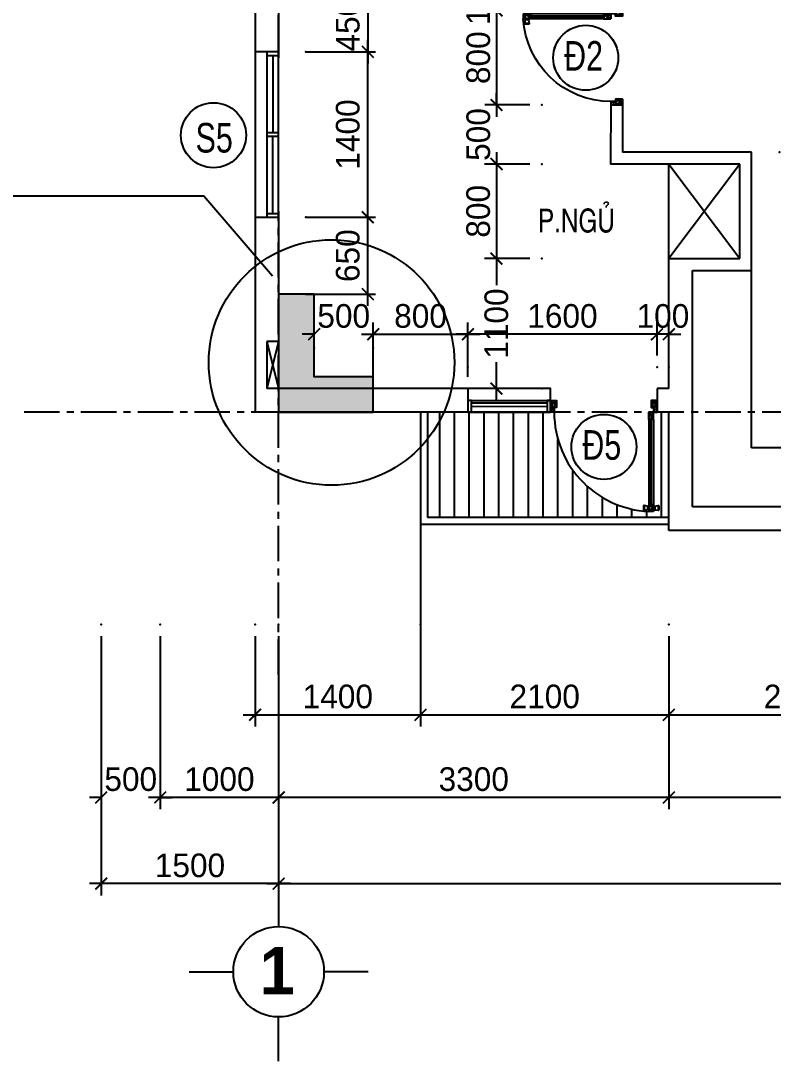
# Model space of a CAD drawing. Header units: inches. Extents: x -844707 to -690155, y -211546 to -175871.
# Drawn here: x -759561 to -753199, y -206903 to -198101 of the extents above; entities that cross this region are included whole.
import ezdxf

# ---------------------------------------------------------------- set-up
doc = ezdxf.new("R2010")
doc.units = ezdxf.units.IN
doc.header["$LTSCALE"] = 48
doc.header["$MEASUREMENT"] = 0
doc.linetypes.add('CENTER', pattern=[2, 1.25, -0.25, 0.25, -0.25])
for name, color, linetype in [('DWGSHARE.com-COT-DWGSHARE.com', 2, 'Continuous'), ('DWGSHARE.com-CUA-DWGSHARE.com', 231, 'Continuous'), ('DWGSHARE.com-DIM-DWGSHARE.com', 251, 'Continuous'), ('DWGSHARE.com-HATCH-DWGSHARE.com', 8, 'Continuous'), ('DWGSHARE.com-HTRANG-DWGSHARE.com', 8, 'Continuous'), ('DWGSHARE.com-kinh-DWGSHARE.com', 154, 'Continuous'), ('DWGSHARE.com-NET-DWGSHARE.com', 245, 'Continuous'), ('DWGSHARE.com-NETBAO-DWGSHARE.com', 8, 'Continuous'), ('DWGSHARE.com-text-DWGSHARE.com', 3, 'Continuous'), ('DWGSHARE.com-truc-DWGSHARE.com', 250, 'CENTER'), ('DWGSHARE.com-TUONG-DWGSHARE.com', 7, 'Continuous')]:
    doc.layers.add(name, color=color, linetype=linetype)
doc.layers.add('DWGSHARE.com-DefPoints-DWGSHARE.com', color=7, linetype='Continuous', plot=False)
doc.styles.add('AVO-B', font='')
doc.styles.add('KTEN', font='', dxfattribs={"width": 0.9})
doc.styles.add('style4', font='')
doc.styles.add('VNI-AVO', font='')
doc.styles.get('AVO-B').set_extended_font_data('VNI-Avo', bold=True)
doc.styles.get('KTEN').set_extended_font_data('VNI-Helve-Condense')
doc.styles.get('style4').set_extended_font_data('VNI-Avo')
doc.styles.get('VNI-AVO').set_extended_font_data('VNI-Avo')
doc.dimstyles.new('100', dxfattribs={"dimscale": 0, "dimtxt": 200, "dimasz": 100, "dimexe": 65, "dimexo": 0, "dimgap": 65, "dimtad": 1, "dimdec": 0, "dimzin": 0, "dimdsep": 46, "dimtxsty": 'style4', "dimblk": 'ARCHTICK', "dimcen": 0.1, "dimdle": 100, "dimclrd": 256, "dimclre": 256, "dimclrt": 2, "dimadec": 0, "dimazin": 0, "dimtfac": 1, "dimtdec": 0, "dimtix": 1, "dimtmove": 2, "dimatfit": 3, "dimldrblk": 'ARCHTICK', "dimfxl": 1, "dimtolj": 1, "dimtzin": 0, "dimlwd": -1, "dimlwe": -1, "dimarcsym": 0})
doc.dimstyles.new('tl1-100', dxfattribs={"dimtxt": 200, "dimasz": 100, "dimexe": 100, "dimexo": 100, "dimgap": 50, "dimtad": 1, "dimdec": 0, "dimzin": 0, "dimdsep": 46, "dimtxsty": 'VNI-AVO', "dimblk": 'ARCHTICK', "dimcen": 1, "dimdle": 100, "dimclrd": 256, "dimclre": 256, "dimclrt": 2, "dimadec": 0, "dimazin": 0, "dimtfac": 1, "dimtdec": 0, "dimtix": 1, "dimtofl": 0, "dimtmove": 2, "dimatfit": 3, "dimldrblk": 'ARCHTICK', "dimfxl": 1, "dimtolj": 2, "dimtzin": 0, "dimarcsym": 0})

# ---------------------------------------------------------------- blocks, each defined once
blk = doc.blocks.new('_ArchTick')
at = {"color": 0, "linetype": 'ByBlock', "const_width": 0.15}
blk.add_lwpolyline([(-0.5, -0.5), (0.5, 0.5)], dxfattribs=at)
blk = doc.blocks.new('*D39')
at = {"layer": 'DWGSHARE.com-DefPoints-DWGSHARE.com', "color": 0, "transparency": 16777216}
for p in [(-754080.8, -203207), (-748380.8, -203207), (-754080.8, -204671.4)]:
    blk.add_point(p, dxfattribs=at)
at = {"layer": 'DWGSHARE.com-DIM-DWGSHARE.com', "lineweight": -2, "transparency": 16777216}
for p, q in [((-754080.8, -203307), (-754080.8, -204771.4)), ((-748380.8, -203307), (-748380.8, -204771.4)), ((-748280.8, -204671.4), (-754180.8, -204671.4))]:
    blk.add_line(p, q, dxfattribs=at)
at = {"layer": 'DWGSHARE.com-DIM-DWGSHARE.com', "lineweight": -2, "transparency": 16777216, "xscale": 100, "yscale": 100, "zscale": 100, "rotation": 180}
blk.add_blockref('_ArchTick', (-754080.8, -204671.4), dxfattribs=at)
at = {"layer": 'DWGSHARE.com-DIM-DWGSHARE.com', "lineweight": -2, "transparency": 16777216, "xscale": 100, "yscale": 100, "zscale": 100}
blk.add_blockref('_ArchTick', (-748380.8, -204671.4), dxfattribs=at)
at = {"layer": 'DWGSHARE.com-DIM-DWGSHARE.com', "color": 2, "transparency": 16777216, "insert": (-751230.8, -204517.9), "char_height": 200, "attachment_point": 5, "style": 'VNI-AVO'}
blk.add_mtext('\\A2;5700', dxfattribs=at)
blk = doc.blocks.new('*D40')
at = {"layer": 'DWGSHARE.com-DefPoints-DWGSHARE.com', "color": 0, "transparency": 16777216}
for p in [(-757380.8, -203207), (-754080.8, -203207), (-757380.8, -204671.4)]:
    blk.add_point(p, dxfattribs=at)
at = {"layer": 'DWGSHARE.com-DIM-DWGSHARE.com', "lineweight": -2, "transparency": 16777216}
for p, q in [((-757380.8, -203307), (-757380.8, -204771.4)), ((-754080.8, -203307), (-754080.8, -204771.4)), ((-753980.8, -204671.4), (-757480.8, -204671.4))]:
    blk.add_line(p, q, dxfattribs=at)
at = {"layer": 'DWGSHARE.com-DIM-DWGSHARE.com', "lineweight": -2, "transparency": 16777216, "xscale": 100, "yscale": 100, "zscale": 100, "rotation": 180}
blk.add_blockref('_ArchTick', (-757380.8, -204671.4), dxfattribs=at)
at = {"layer": 'DWGSHARE.com-DIM-DWGSHARE.com', "lineweight": -2, "transparency": 16777216, "xscale": 100, "yscale": 100, "zscale": 100}
blk.add_blockref('_ArchTick', (-754080.8, -204671.4), dxfattribs=at)
at = {"layer": 'DWGSHARE.com-DIM-DWGSHARE.com', "color": 2, "transparency": 16777216, "insert": (-755730.8, -204517.9), "char_height": 200, "attachment_point": 5, "style": 'VNI-AVO'}
blk.add_mtext('\\A2;3300', dxfattribs=at)
blk = doc.blocks.new('*D41')
at = {"layer": 'DWGSHARE.com-DefPoints-DWGSHARE.com', "color": 0, "transparency": 16777216}
for p in [(-757380.8, -203207), (-735380.8, -203207), (-757380.8, -205400.8)]:
    blk.add_point(p, dxfattribs=at)
at = {"layer": 'DWGSHARE.com-DIM-DWGSHARE.com', "lineweight": -2, "transparency": 16777216}
for p, q in [((-757380.8, -203307), (-757380.8, -205500.8)), ((-735380.8, -203307), (-735380.8, -205500.8)), ((-757480.8, -205400.8), (-746497.8, -205400.8)), ((-735280.8, -205400.8), (-745663.7, -205400.8))]:
    blk.add_line(p, q, dxfattribs=at)
at = {"layer": 'DWGSHARE.com-DIM-DWGSHARE.com', "lineweight": -2, "transparency": 16777216, "xscale": 100, "yscale": 100, "zscale": 100, "rotation": 180}
blk.add_blockref('_ArchTick', (-757380.8, -205400.8), dxfattribs=at)
at = {"layer": 'DWGSHARE.com-DIM-DWGSHARE.com', "lineweight": -2, "transparency": 16777216, "xscale": 100, "yscale": 100, "zscale": 100}
blk.add_blockref('_ArchTick', (-735380.8, -205400.8), dxfattribs=at)
at = {"layer": 'DWGSHARE.com-DIM-DWGSHARE.com', "color": 2, "transparency": 16777216, "insert": (-746080.8, -205400.8), "char_height": 200, "attachment_point": 5, "style": 'VNI-AVO'}
blk.add_mtext('\\A2;22000', dxfattribs=at)
blk = doc.blocks.new('*D43')
at = {"layer": 'DWGSHARE.com-DefPoints-DWGSHARE.com', "color": 0, "transparency": 16777216}
for p in [(-758881.2, -203207), (-757380.8, -203207), (-758881.2, -205400.8)]:
    blk.add_point(p, dxfattribs=at)
at = {"layer": 'DWGSHARE.com-DIM-DWGSHARE.com', "lineweight": -2, "transparency": 16777216}
for p, q in [((-758881.2, -203307), (-758881.2, -205500.8)), ((-757380.8, -203307), (-757380.8, -205500.8)), ((-757280.8, -205400.8), (-758981.2, -205400.8))]:
    blk.add_line(p, q, dxfattribs=at)
at = {"layer": 'DWGSHARE.com-DIM-DWGSHARE.com', "lineweight": -2, "transparency": 16777216, "xscale": 100, "yscale": 100, "zscale": 100, "rotation": 180}
blk.add_blockref('_ArchTick', (-758881.2, -205400.8), dxfattribs=at)
at = {"layer": 'DWGSHARE.com-DIM-DWGSHARE.com', "lineweight": -2, "transparency": 16777216, "xscale": 100, "yscale": 100, "zscale": 100}
blk.add_blockref('_ArchTick', (-757380.8, -205400.8), dxfattribs=at)
at = {"layer": 'DWGSHARE.com-DIM-DWGSHARE.com', "color": 2, "transparency": 16777216, "insert": (-758131, -205247.3), "char_height": 200, "attachment_point": 5, "style": 'VNI-AVO'}
blk.add_mtext('\\A2;1500', dxfattribs=at)
blk = doc.blocks.new('*D135')
at = {"layer": 'DWGSHARE.com-DefPoints-DWGSHARE.com', "color": 0, "transparency": 16777216}
for p in [(-758881.7, -203207), (-758382.1, -203207), (-758881.7, -204671.4)]:
    blk.add_point(p, dxfattribs=at)
at = {"layer": 'DWGSHARE.com-DIM-DWGSHARE.com', "lineweight": -2, "transparency": 16777216}
for p, q in [((-758881.7, -203307), (-758881.7, -204771.4)), ((-758382.1, -203307), (-758382.1, -204771.4)), ((-758881.7, -204671.4), (-758981.7, -204671.4)), ((-758382.1, -204671.4), (-758282.1, -204671.4))]:
    blk.add_line(p, q, dxfattribs=at)
at = {"layer": 'DWGSHARE.com-DIM-DWGSHARE.com', "lineweight": -2, "transparency": 16777216, "xscale": 100, "yscale": 100, "zscale": 100}
blk.add_blockref('_ArchTick', (-758881.7, -204671.4), dxfattribs=at)
at = {"layer": 'DWGSHARE.com-DIM-DWGSHARE.com', "lineweight": -2, "transparency": 16777216, "xscale": 100, "yscale": 100, "zscale": 100, "rotation": 180}
blk.add_blockref('_ArchTick', (-758382.1, -204671.4), dxfattribs=at)
at = {"layer": 'DWGSHARE.com-DIM-DWGSHARE.com', "color": 2, "transparency": 16777216, "insert": (-758631.9, -204517.9), "char_height": 200, "attachment_point": 5, "style": 'VNI-AVO'}
blk.add_mtext('\\A2;500', dxfattribs=at)
blk = doc.blocks.new('*D136')
at = {"layer": 'DWGSHARE.com-DefPoints-DWGSHARE.com', "color": 0, "transparency": 16777216}
for p in [(-758382.1, -203207), (-757382.3, -203207), (-758382.1, -204671.4)]:
    blk.add_point(p, dxfattribs=at)
at = {"layer": 'DWGSHARE.com-DIM-DWGSHARE.com', "lineweight": -2, "transparency": 16777216}
for p, q in [((-758382.1, -203307), (-758382.1, -204771.4)), ((-757382.3, -203307), (-757382.3, -204771.4)), ((-757282.3, -204671.4), (-758482.1, -204671.4))]:
    blk.add_line(p, q, dxfattribs=at)
at = {"layer": 'DWGSHARE.com-DIM-DWGSHARE.com', "lineweight": -2, "transparency": 16777216, "xscale": 100, "yscale": 100, "zscale": 100, "rotation": 180}
blk.add_blockref('_ArchTick', (-758382.1, -204671.4), dxfattribs=at)
at = {"layer": 'DWGSHARE.com-DIM-DWGSHARE.com', "lineweight": -2, "transparency": 16777216, "xscale": 100, "yscale": 100, "zscale": 100}
blk.add_blockref('_ArchTick', (-757382.3, -204671.4), dxfattribs=at)
at = {"layer": 'DWGSHARE.com-DIM-DWGSHARE.com', "color": 2, "transparency": 16777216, "insert": (-757882.2, -204517.9), "char_height": 200, "attachment_point": 5, "style": 'VNI-AVO'}
blk.add_mtext('\\A2;1000', dxfattribs=at)
blk = doc.blocks.new('*D143')
at = {"layer": 'DWGSHARE.com-DefPoints-DWGSHARE.com', "color": 0, "transparency": 16777216}
for p in [(-754080.8, -203207), (-751880.8, -203207), (-751880.8, -203971.9)]:
    blk.add_point(p, dxfattribs=at)
at = {"layer": 'DWGSHARE.com-DIM-DWGSHARE.com', "lineweight": -2, "transparency": 16777216}
for p, q in [((-754080.8, -203307), (-754080.8, -204071.9)), ((-751880.8, -203307), (-751880.8, -204071.9)), ((-754180.8, -203971.9), (-751780.8, -203971.9))]:
    blk.add_line(p, q, dxfattribs=at)
at = {"layer": 'DWGSHARE.com-DIM-DWGSHARE.com', "lineweight": -2, "transparency": 16777216, "xscale": 100, "yscale": 100, "zscale": 100, "rotation": 180}
blk.add_blockref('_ArchTick', (-754080.8, -203971.9), dxfattribs=at)
at = {"layer": 'DWGSHARE.com-DIM-DWGSHARE.com', "lineweight": -2, "transparency": 16777216, "xscale": 100, "yscale": 100, "zscale": 100}
blk.add_blockref('_ArchTick', (-751880.8, -203971.9), dxfattribs=at)
at = {"layer": 'DWGSHARE.com-DIM-DWGSHARE.com', "color": 2, "transparency": 16777216, "insert": (-752980.8, -203818.4), "char_height": 200, "attachment_point": 5, "style": 'VNI-AVO'}
blk.add_mtext('\\A2;2200', dxfattribs=at)
blk = doc.blocks.new('*D144')
at = {"layer": 'DWGSHARE.com-DefPoints-DWGSHARE.com', "color": 0, "transparency": 16777216}
for p in [(-757580.5, -203207), (-756180.8, -203207), (-756180.8, -203971.9)]:
    blk.add_point(p, dxfattribs=at)
at = {"layer": 'DWGSHARE.com-DIM-DWGSHARE.com', "lineweight": -2, "transparency": 16777216}
for p, q in [((-757580.5, -203307), (-757580.5, -204071.9)), ((-756180.8, -203307), (-756180.8, -204071.9)), ((-757680.5, -203971.9), (-756080.8, -203971.9))]:
    blk.add_line(p, q, dxfattribs=at)
at = {"layer": 'DWGSHARE.com-DIM-DWGSHARE.com', "lineweight": -2, "transparency": 16777216, "xscale": 100, "yscale": 100, "zscale": 100, "rotation": 180}
blk.add_blockref('_ArchTick', (-757580.5, -203971.9), dxfattribs=at)
at = {"layer": 'DWGSHARE.com-DIM-DWGSHARE.com', "lineweight": -2, "transparency": 16777216, "xscale": 100, "yscale": 100, "zscale": 100}
blk.add_blockref('_ArchTick', (-756180.8, -203971.9), dxfattribs=at)
at = {"layer": 'DWGSHARE.com-DIM-DWGSHARE.com', "color": 2, "transparency": 16777216, "insert": (-756880.6, -203818.4), "char_height": 200, "attachment_point": 5, "style": 'VNI-AVO'}
blk.add_mtext('\\A2;1400', dxfattribs=at)
blk = doc.blocks.new('*D145')
at = {"layer": 'DWGSHARE.com-DefPoints-DWGSHARE.com', "color": 0, "transparency": 16777216}
for p in [(-756180.8, -203207), (-754080.8, -203207), (-754080.8, -203971.9)]:
    blk.add_point(p, dxfattribs=at)
at = {"layer": 'DWGSHARE.com-DIM-DWGSHARE.com', "lineweight": -2, "transparency": 16777216}
for p, q in [((-756180.8, -203307), (-756180.8, -204071.9)), ((-754080.8, -203307), (-754080.8, -204071.9)), ((-756280.8, -203971.9), (-753980.8, -203971.9))]:
    blk.add_line(p, q, dxfattribs=at)
at = {"layer": 'DWGSHARE.com-DIM-DWGSHARE.com', "lineweight": -2, "transparency": 16777216, "xscale": 100, "yscale": 100, "zscale": 100, "rotation": 180}
blk.add_blockref('_ArchTick', (-756180.8, -203971.9), dxfattribs=at)
at = {"layer": 'DWGSHARE.com-DIM-DWGSHARE.com', "lineweight": -2, "transparency": 16777216, "xscale": 100, "yscale": 100, "zscale": 100}
blk.add_blockref('_ArchTick', (-754080.8, -203971.9), dxfattribs=at)
at = {"layer": 'DWGSHARE.com-DIM-DWGSHARE.com', "color": 2, "transparency": 16777216, "insert": (-755130.8, -203818.4), "char_height": 200, "attachment_point": 5, "style": 'VNI-AVO'}
blk.add_mtext('\\A2;2100', dxfattribs=at)
blk = doc.blocks.new('D-01-900')
at = {"color": 1}
for p, q in [((-15, 889), (-15, 929)), ((-10, 929), (-15, 929)), ((-10, 889), (-15, 889)), ((20, 924), (-10, 929)), ((-10, 889), (-10, 929)), ((20, 894), (-10, 889)), ((20, 894), (20, 924)), ((30, 919), (20, 919)), ((30, 899), (20, 899)), ((30, 879), (54.1, 939)), ((30, 879), (70, 901.6)), ((70, 919), (80, 919)), ((70, 899), (80, 899)), ((80, 924), (110, 929)), ((80, 894), (80, 924)), ((80, 894), (110, 889)), ((110, 889), (110, 929)), ((110, 929), (115, 929)), ((110, 889), (115, 889)), ((115, 889), (115, 929)), ((30, 100), (0, 0)), ((30, 100), (54.1, 160)), ((30, 100), (70, 142.5)), ((870, 100), (900, 0)), ((0, 0), (50, 40.7)), ((900, 0), (850, 40.7))]:
    blk.add_line(p, q, dxfattribs=at)
at = {"color": 3}
for p, q in [((30, 939), (70, 939)), ((30, 879), (30, 939)), ((70, 879), (70, 939)), ((30, 879), (70, 879)), ((30, 160), (70, 160)), ((30, 160), (30, 100)), ((30, 100), (70, 100)), ((70, 160), (70, 100))]:
    blk.add_line(p, q, dxfattribs=at)
for p, q in [((30, 160), (30, 879)), ((50, 160), (50, 879)), ((60, 160), (60, 879)), ((70, 160), (70, 879))]:
    blk.add_line(p, q)
for points in [[(30, 60), (30, 100), (0, 100), (0, 0), (50, 0), (50, 60)], [(870, 60), (870, 100), (900, 100), (900, 0), (850, 0), (850, 60)]]:
    blk.add_lwpolyline(points, close=True, dxfattribs=at)
at = {"color": 1}
for centre, radius, start, end in [((34.1, 886.5), 42, 31.3101, 95.62688), ((39.4, 876.5), 24.2, 6.04182, 112.89369), ((30, 100), 840, 357.2706, 87.2706), ((50, 121.4), 34.3, 54.32716, 125.75666), ((24.1, 100.8), 39.4, 358.8582, 81.3705), ((-53.7, 7.7), 96.3, 355.39216, 56.0902), ((-12.7, 4.4), 41, 353.86117, 71.95721), ((953.7, 7.7), 96.3, 123.9098, 184.60784), ((912.7, 4.4), 41, 108.04279, 186.13883)]:
    blk.add_arc(centre, radius, start, end, dxfattribs=at)
blk = doc.blocks.new('D-01-800')
at = {"color": 1}
for p, q in [((-15, 788.9), (-15, 828.9)), ((-10, 828.9), (-15, 828.9)), ((20, 823.9), (-10, 828.9)), ((-10, 788.9), (-10, 828.9)), ((20, 793.9), (-10, 788.9)), ((20, 793.9), (20, 823.9)), ((30, 818.9), (20, 818.9)), ((30, 798.9), (20, 798.9)), ((30, 778.9), (54.1, 838.9)), ((30, 778.9), (70, 801.4)), ((70, 818.9), (80, 818.9)), ((70, 798.9), (80, 798.9)), ((80, 823.9), (110, 828.9)), ((80, 793.9), (80, 823.9)), ((80, 793.9), (110, 788.9)), ((110, 788.9), (110, 828.9)), ((110, 828.9), (115, 828.9)), ((115, 788.9), (115, 828.9)), ((-10, 788.9), (-15, 788.9)), ((110, 788.9), (115, 788.9)), ((30, 100), (0, 0)), ((30, 100), (54.1, 160)), ((30, 100), (70, 142.5)), ((770, 100), (800, 0)), ((0, 0), (50, 40.7)), ((800, 0), (750, 40.7))]:
    blk.add_line(p, q, dxfattribs=at)
at = {"color": 3}
for p, q in [((30, 838.9), (70, 838.9)), ((30, 778.9), (30, 838.9)), ((70, 778.9), (70, 838.9)), ((30, 778.9), (70, 778.9)), ((30, 160), (70, 160)), ((30, 160), (30, 100)), ((30, 100), (70, 100)), ((70, 160), (70, 100))]:
    blk.add_line(p, q, dxfattribs=at)
for p, q in [((30, 160), (30, 778.9)), ((50, 160), (50, 778.9)), ((60, 160), (60, 778.9)), ((70, 160), (70, 778.9))]:
    blk.add_line(p, q)
for points in [[(30, 60), (30, 100), (0, 100), (0, 0), (50, 0), (50, 60)], [(770, 60), (770, 100), (800, 100), (800, 0), (750, 0), (750, 60)]]:
    blk.add_lwpolyline(points, close=True, dxfattribs=at)
at = {"color": 1}
for centre, radius, start, end in [((34.1, 786.4), 42, 31.3101, 95.62688), ((39.4, 776.4), 24.2, 6.04182, 112.89369), ((30, 100), 740, 0, 86.90142), ((50, 121.4), 34.3, 54.32716, 125.75666), ((24.1, 100.8), 39.4, 358.8582, 81.3705), ((-53.7, 7.7), 96.3, 355.39216, 56.0902), ((-12.7, 4.4), 41, 353.86117, 71.95721), ((853.7, 7.7), 96.3, 123.9098, 184.60784), ((812.7, 4.4), 41, 108.04279, 186.13883)]:
    blk.add_arc(centre, radius, start, end, dxfattribs=at)
blk = doc.blocks.new('*D395')
at = {"layer": 'DWGSHARE.com-DefPoints-DWGSHARE.com', "color": 0, "transparency": 16777216}
for p in [(-755780.8, -200752.7), (-754181, -200752.7), (-755780.8, -201031.3)]:
    blk.add_point(p, dxfattribs=at)
at = {"layer": 'DWGSHARE.com-DIM-DWGSHARE.com', "lineweight": -2, "transparency": 16777216}
for p, q in [((-755780.8, -200931.3), (-755780.8, -200652.7)), ((-754081, -200752.7), (-755880.8, -200752.7))]:
    blk.add_line(p, q, dxfattribs=at)
at = {"layer": 'DWGSHARE.com-DIM-DWGSHARE.com', "lineweight": -2, "transparency": 16777216, "xscale": 100, "yscale": 100, "zscale": 100, "rotation": 180}
blk.add_blockref('_ArchTick', (-755780.8, -200752.7), dxfattribs=at)
at = {"layer": 'DWGSHARE.com-DIM-DWGSHARE.com', "lineweight": -2, "transparency": 16777216, "xscale": 100, "yscale": 100, "zscale": 100}
blk.add_blockref('_ArchTick', (-754181, -200752.7), dxfattribs=at)
at = {"layer": 'DWGSHARE.com-DIM-DWGSHARE.com', "color": 2, "transparency": 16777216, "insert": (-754980.9, -200599.2), "char_height": 200, "attachment_point": 5, "style": 'VNI-AVO'}
blk.add_mtext('\\A2;1600', dxfattribs=at)
blk = doc.blocks.new('*D396')
at = {"layer": 'DWGSHARE.com-DefPoints-DWGSHARE.com', "color": 0, "transparency": 16777216}
for p in [(-754181, -200752.7), (-754181, -201031.3), (-754081, -201031.3)]:
    blk.add_point(p, dxfattribs=at)
at = {"layer": 'DWGSHARE.com-DIM-DWGSHARE.com', "lineweight": -2, "transparency": 16777216}
for p, q in [((-754181, -200931.3), (-754181, -200652.7)), ((-754081, -200931.3), (-754081, -200652.7)), ((-754181, -200752.7), (-754281, -200752.7)), ((-754081, -200752.7), (-753981, -200752.7))]:
    blk.add_line(p, q, dxfattribs=at)
at = {"layer": 'DWGSHARE.com-DIM-DWGSHARE.com', "lineweight": -2, "transparency": 16777216, "xscale": 100, "yscale": 100, "zscale": 100}
blk.add_blockref('_ArchTick', (-754181, -200752.7), dxfattribs=at)
at = {"layer": 'DWGSHARE.com-DIM-DWGSHARE.com', "lineweight": -2, "transparency": 16777216, "xscale": 100, "yscale": 100, "zscale": 100, "rotation": 180}
blk.add_blockref('_ArchTick', (-754081, -200752.7), dxfattribs=at)
at = {"layer": 'DWGSHARE.com-DIM-DWGSHARE.com', "color": 2, "transparency": 16777216, "insert": (-754131, -200599.2), "char_height": 200, "attachment_point": 5, "style": 'VNI-AVO'}
blk.add_mtext('\\A2;100', dxfattribs=at)
blk = doc.blocks.new('*D397')
at = {"layer": 'DWGSHARE.com-DefPoints-DWGSHARE.com', "color": 0, "transparency": 16777216}
for p in [(-755780.8, -200752.7), (-756580.6, -201213.1), (-755780.8, -201213.1)]:
    blk.add_point(p, dxfattribs=at)
at = {"layer": 'DWGSHARE.com-DIM-DWGSHARE.com', "lineweight": -2, "transparency": 16777216}
for p, q in [((-756580.6, -201113.1), (-756580.6, -200652.7)), ((-755780.8, -201113.1), (-755780.8, -200652.7)), ((-756680.6, -200752.7), (-755680.8, -200752.7))]:
    blk.add_line(p, q, dxfattribs=at)
at = {"layer": 'DWGSHARE.com-DIM-DWGSHARE.com', "lineweight": -2, "transparency": 16777216, "xscale": 100, "yscale": 100, "zscale": 100, "rotation": 180}
blk.add_blockref('_ArchTick', (-756580.6, -200752.7), dxfattribs=at)
at = {"layer": 'DWGSHARE.com-DIM-DWGSHARE.com', "lineweight": -2, "transparency": 16777216, "xscale": 100, "yscale": 100, "zscale": 100}
blk.add_blockref('_ArchTick', (-755780.8, -200752.7), dxfattribs=at)
at = {"layer": 'DWGSHARE.com-DIM-DWGSHARE.com', "color": 2, "transparency": 16777216, "insert": (-756180.7, -200599.2), "char_height": 200, "attachment_point": 5, "style": 'VNI-AVO'}
blk.add_mtext('\\A2;800', dxfattribs=at)
blk = doc.blocks.new('*D398')
at = {"layer": 'DWGSHARE.com-DefPoints-DWGSHARE.com', "color": 0, "transparency": 16777216}
for p in [(-757080.8, -200752.7), (-757080.8, -200866.5), (-756580.6, -200866.5)]:
    blk.add_point(p, dxfattribs=at)
at = {"layer": 'DWGSHARE.com-DIM-DWGSHARE.com', "lineweight": -2, "transparency": 16777216}
for p, q in [((-757080.8, -200766.5), (-757080.8, -200652.7)), ((-756580.6, -200766.5), (-756580.6, -200652.7)), ((-757080.8, -200752.7), (-757180.8, -200752.7)), ((-756580.6, -200752.7), (-756480.6, -200752.7))]:
    blk.add_line(p, q, dxfattribs=at)
at = {"layer": 'DWGSHARE.com-DIM-DWGSHARE.com', "lineweight": -2, "transparency": 16777216, "xscale": 100, "yscale": 100, "zscale": 100}
blk.add_blockref('_ArchTick', (-757080.8, -200752.7), dxfattribs=at)
at = {"layer": 'DWGSHARE.com-DIM-DWGSHARE.com', "lineweight": -2, "transparency": 16777216, "xscale": 100, "yscale": 100, "zscale": 100, "rotation": 180}
blk.add_blockref('_ArchTick', (-756580.6, -200752.7), dxfattribs=at)
at = {"layer": 'DWGSHARE.com-DIM-DWGSHARE.com', "color": 2, "transparency": 16777216, "insert": (-756830.7, -200599.2), "char_height": 200, "attachment_point": 5, "style": 'VNI-AVO'}
blk.add_mtext('\\A2;500', dxfattribs=at)
blk = doc.blocks.new('*D561')
at = {"layer": 'DWGSHARE.com-DefPoints-DWGSHARE.com', "color": 0, "transparency": 16777216}
for p in [(-757151, -198363.1), (-756627, -198363.1), (-757151, -199763.1)]:
    blk.add_point(p, dxfattribs=at)
at = {"layer": 'DWGSHARE.com-DIM-DWGSHARE.com', "transparency": 16777216}
for p, q in [((-756627, -199863.1), (-756627, -198263.1)), ((-757151, -198363.1), (-756562, -198363.1)), ((-757151, -199763.1), (-756562, -199763.1))]:
    blk.add_line(p, q, dxfattribs=at)
at = {"layer": 'DWGSHARE.com-DIM-DWGSHARE.com', "transparency": 16777216, "xscale": 100, "yscale": 100, "zscale": 100}
for p, rotation in [((-756627, -198363.1), 90), ((-756627, -199763.1), 270)]:
    blk.add_blockref('_ArchTick', p, dxfattribs=dict(at, rotation=rotation))
at = {"layer": 'DWGSHARE.com-DIM-DWGSHARE.com', "color": 2, "transparency": 16777216, "insert": (-756795.5, -199063.1), "char_height": 200, "attachment_point": 5, "rotation": 90, "style": 'style4'}
blk.add_mtext('\\A1;1400', dxfattribs=at)
blk = doc.blocks.new('*D562')
at = {"layer": 'DWGSHARE.com-DefPoints-DWGSHARE.com', "color": 0, "transparency": 16777216}
for p in [(-757151, -197913.1), (-757151, -198363.1), (-756627, -198363.1)]:
    blk.add_point(p, dxfattribs=at)
at = {"layer": 'DWGSHARE.com-DIM-DWGSHARE.com', "transparency": 16777216}
for p, q in [((-756627, -197913.1), (-756627, -197813.1)), ((-757151, -197913.1), (-756562, -197913.1)), ((-756627, -197913.1), (-756627, -198363.1)), ((-757151, -198363.1), (-756562, -198363.1)), ((-756627, -198363.1), (-756627, -198463.1))]:
    blk.add_line(p, q, dxfattribs=at)
at = {"layer": 'DWGSHARE.com-DIM-DWGSHARE.com', "transparency": 16777216, "xscale": 100, "yscale": 100, "zscale": 100}
for p, rotation in [((-756627, -197913.1), 270), ((-756627, -198363.1), 90)]:
    blk.add_blockref('_ArchTick', p, dxfattribs=dict(at, rotation=rotation))
at = {"layer": 'DWGSHARE.com-DIM-DWGSHARE.com', "color": 2, "transparency": 16777216, "insert": (-756795.5, -198138.1), "char_height": 200, "attachment_point": 5, "rotation": 90, "style": 'style4'}
blk.add_mtext('\\A1;450', dxfattribs=at)
blk = doc.blocks.new('*D563')
at = {"layer": 'DWGSHARE.com-DefPoints-DWGSHARE.com', "color": 0, "transparency": 16777216}
for p in [(-757151, -199763.1), (-756627, -199763.1), (-757151, -200413.1)]:
    blk.add_point(p, dxfattribs=at)
at = {"layer": 'DWGSHARE.com-DIM-DWGSHARE.com', "transparency": 16777216}
for p, q in [((-756627, -200513.1), (-756627, -199663.1)), ((-757151, -199763.1), (-756562, -199763.1)), ((-757151, -200413.1), (-756562, -200413.1))]:
    blk.add_line(p, q, dxfattribs=at)
at = {"layer": 'DWGSHARE.com-DIM-DWGSHARE.com', "transparency": 16777216, "xscale": 100, "yscale": 100, "zscale": 100}
for p, rotation in [((-756627, -199763.1), 90), ((-756627, -200413.1), 270)]:
    blk.add_blockref('_ArchTick', p, dxfattribs=dict(at, rotation=rotation))
at = {"layer": 'DWGSHARE.com-DIM-DWGSHARE.com', "color": 2, "transparency": 16777216, "insert": (-756795.5, -200088.1), "char_height": 200, "attachment_point": 5, "rotation": 90, "style": 'style4'}
blk.add_mtext('\\A1;650', dxfattribs=at)
blk = doc.blocks.new('*D564')
at = {"layer": 'DWGSHARE.com-DefPoints-DWGSHARE.com', "color": 0, "transparency": 16777216}
for p in [(-754821.7, -197913.1), (-755538.3, -198013.2), (-754572.8, -198013.2)]:
    blk.add_point(p, dxfattribs=at)
at = {"layer": 'DWGSHARE.com-DIM-DWGSHARE.com', "lineweight": -2, "transparency": 16777216}
for p, q in [((-755538.3, -197813.1), (-755538.3, -198113.2)), ((-754921.7, -197913.1), (-755638.3, -197913.1)), ((-754672.8, -198013.2), (-755638.3, -198013.2))]:
    blk.add_line(p, q, dxfattribs=at)
at = {"layer": 'DWGSHARE.com-DIM-DWGSHARE.com', "lineweight": -2, "transparency": 16777216, "xscale": 100, "yscale": 100, "zscale": 100}
for p, rotation in [((-755538.3, -197913.1), 90), ((-755538.3, -198013.2), 270)]:
    blk.add_blockref('_ArchTick', p, dxfattribs=dict(at, rotation=rotation))
at = {"layer": 'DWGSHARE.com-DIM-DWGSHARE.com', "color": 2, "transparency": 16777216, "insert": (-755691.8, -197913.1), "char_height": 200, "attachment_point": 5, "rotation": 90, "style": 'VNI-AVO'}
blk.add_mtext('\\A2;100', dxfattribs=at)
blk = doc.blocks.new('*D565')
at = {"layer": 'DWGSHARE.com-DefPoints-DWGSHARE.com', "color": 0, "transparency": 16777216}
for p in [(-755155.5, -198013.2), (-755538.3, -198813.2), (-755155.5, -198813.2)]:
    blk.add_point(p, dxfattribs=at)
at = {"layer": 'DWGSHARE.com-DIM-DWGSHARE.com', "lineweight": -2, "transparency": 16777216}
for p, q in [((-755538.3, -197913.2), (-755538.3, -198913.2)), ((-755255.5, -198013.2), (-755638.3, -198013.2)), ((-755255.5, -198813.2), (-755638.3, -198813.2))]:
    blk.add_line(p, q, dxfattribs=at)
at = {"layer": 'DWGSHARE.com-DIM-DWGSHARE.com', "lineweight": -2, "transparency": 16777216, "xscale": 100, "yscale": 100, "zscale": 100}
for p, rotation in [((-755538.3, -198013.2), 90), ((-755538.3, -198813.2), 270)]:
    blk.add_blockref('_ArchTick', p, dxfattribs=dict(at, rotation=rotation))
at = {"layer": 'DWGSHARE.com-DIM-DWGSHARE.com', "color": 2, "transparency": 16777216, "insert": (-755691.8, -198413.2), "char_height": 200, "attachment_point": 5, "rotation": 90, "style": 'VNI-AVO'}
blk.add_mtext('\\A2;800', dxfattribs=at)
blk = doc.blocks.new('*D566')
at = {"layer": 'DWGSHARE.com-DefPoints-DWGSHARE.com', "color": 0, "transparency": 16777216}
for p in [(-755155.5, -198813.2), (-755538.3, -199313.1), (-755156.4, -199313.1)]:
    blk.add_point(p, dxfattribs=at)
at = {"layer": 'DWGSHARE.com-DIM-DWGSHARE.com', "lineweight": -2, "transparency": 16777216}
for p, q in [((-755538.3, -198813.2), (-755538.3, -198713.2)), ((-755255.5, -198813.2), (-755638.3, -198813.2)), ((-755256.4, -199313.1), (-755638.3, -199313.1)), ((-755538.3, -199313.1), (-755538.3, -199413.1))]:
    blk.add_line(p, q, dxfattribs=at)
at = {"layer": 'DWGSHARE.com-DIM-DWGSHARE.com', "lineweight": -2, "transparency": 16777216, "xscale": 100, "yscale": 100, "zscale": 100}
for p, rotation in [((-755538.3, -198813.2), 270), ((-755538.3, -199313.1), 90)]:
    blk.add_blockref('_ArchTick', p, dxfattribs=dict(at, rotation=rotation))
at = {"layer": 'DWGSHARE.com-DIM-DWGSHARE.com', "color": 2, "transparency": 16777216, "insert": (-755691.8, -199063.1), "char_height": 200, "attachment_point": 5, "rotation": 90, "style": 'VNI-AVO'}
blk.add_mtext('\\A2;500', dxfattribs=at)
blk = doc.blocks.new('*D567')
at = {"layer": 'DWGSHARE.com-DefPoints-DWGSHARE.com', "color": 0, "transparency": 16777216}
for p in [(-755156.4, -199313.1), (-755539.2, -200112.6), (-755156.4, -200112.6)]:
    blk.add_point(p, dxfattribs=at)
at = {"layer": 'DWGSHARE.com-DIM-DWGSHARE.com', "lineweight": -2, "transparency": 16777216}
for p, q in [((-755539.2, -199213.1), (-755539.2, -200212.6)), ((-755256.4, -199313.1), (-755639.2, -199313.1)), ((-755256.4, -200112.6), (-755639.2, -200112.6))]:
    blk.add_line(p, q, dxfattribs=at)
at = {"layer": 'DWGSHARE.com-DIM-DWGSHARE.com', "lineweight": -2, "transparency": 16777216, "xscale": 100, "yscale": 100, "zscale": 100}
for p, rotation in [((-755539.2, -199313.1), 90), ((-755539.2, -200112.6), 270)]:
    blk.add_blockref('_ArchTick', p, dxfattribs=dict(at, rotation=rotation))
at = {"layer": 'DWGSHARE.com-DIM-DWGSHARE.com', "color": 2, "transparency": 16777216, "insert": (-755692.7, -199712.8), "char_height": 200, "attachment_point": 5, "rotation": 90, "style": 'VNI-AVO'}
blk.add_mtext('\\A2;800', dxfattribs=at)
blk = doc.blocks.new('*D568')
at = {"layer": 'DWGSHARE.com-DefPoints-DWGSHARE.com', "color": 0, "transparency": 16777216}
for p in [(-755156.4, -200112.6), (-755539.2, -201213.1), (-755156.4, -201213.1)]:
    blk.add_point(p, dxfattribs=at)
at = {"layer": 'DWGSHARE.com-DIM-DWGSHARE.com', "lineweight": -2, "transparency": 16777216}
for p, q in [((-755539.2, -200012.6), (-755539.2, -200337.4)), ((-755256.4, -200112.6), (-755639.2, -200112.6)), ((-755539.2, -201313.1), (-755539.2, -200988.2)), ((-755256.4, -201213.1), (-755639.2, -201213.1))]:
    blk.add_line(p, q, dxfattribs=at)
at = {"layer": 'DWGSHARE.com-DIM-DWGSHARE.com', "lineweight": -2, "transparency": 16777216, "xscale": 100, "yscale": 100, "zscale": 100}
for p, rotation in [((-755539.2, -200112.6), 90), ((-755539.2, -201213.1), 270)]:
    blk.add_blockref('_ArchTick', p, dxfattribs=dict(at, rotation=rotation))
at = {"layer": 'DWGSHARE.com-DIM-DWGSHARE.com', "color": 2, "transparency": 16777216, "insert": (-755539.2, -200662.8), "char_height": 200, "attachment_point": 5, "rotation": 90, "style": 'VNI-AVO'}
blk.add_mtext('\\A2;1100', dxfattribs=at)
blk = doc.blocks.new('*D597')
at = {"layer": 'DWGSHARE.com-DefPoints-DWGSHARE.com', "color": 0, "transparency": 16777216}
for p in [(-753380.8, -197913.1), (-752628, -197913.1), (-753146.5, -199213.1)]:
    blk.add_point(p, dxfattribs=at)
at = {"layer": 'DWGSHARE.com-DIM-DWGSHARE.com', "lineweight": -2, "transparency": 16777216}
for p, q in [((-752628, -199313.1), (-752628, -197813.1)), ((-753280.8, -197913.1), (-752528, -197913.1)), ((-753046.5, -199213.1), (-752528, -199213.1))]:
    blk.add_line(p, q, dxfattribs=at)
at = {"layer": 'DWGSHARE.com-DIM-DWGSHARE.com', "lineweight": -2, "transparency": 16777216, "xscale": 100, "yscale": 100, "zscale": 100}
for p, rotation in [((-752628, -197913.1), 90), ((-752628, -199213.1), 270)]:
    blk.add_blockref('_ArchTick', p, dxfattribs=dict(at, rotation=rotation))
at = {"layer": 'DWGSHARE.com-DIM-DWGSHARE.com', "color": 2, "transparency": 16777216, "insert": (-752781.5, -198563.1), "char_height": 200, "attachment_point": 5, "rotation": 90, "style": 'VNI-AVO'}
blk.add_mtext('\\A2;1300', dxfattribs=at)

msp = doc.modelspace()

# ---------------------------------------------------------------- hatches: boundary and pattern name
at = {"layer": 'DWGSHARE.com-COT-DWGSHARE.com'}
msp.add_hatch(color=256, dxfattribs=at).paths.add_polyline_path([(-756580.6, -201412.7), (-756580.6, -201112.7), (-757080.8, -201112.7), (-757080.8, -200413.1), (-757380.8, -200413.1), (-757380.8, -201413.1)])
at = {"layer": 'DWGSHARE.com-HATCH-DWGSHARE.com'}
h = msp.add_hatch(dxfattribs=at)
h.set_pattern_fill('ANSI31', color=256, scale=1000, angle=45, style=0)
h.set_pattern_definition([(90, (-850268.56, -327263.08), (125, 2e-14), [])])
h.paths.add_polyline_path([(-756120.8, -201413.1), (-755487.6, -201413.1), (-755080.8, -201413.1), (-755050.8, -201413.1, 0.400329), (-754250.8, -202252.1), (-754210.8, -202252.1), (-754210.8, -202232.1), (-754200.8, -202232.1), (-754200.8, -202237.1), (-754170.8, -202242.1), (-754165.8, -202242.1), (-754165.8, -202202.1), (-754170.8, -202202.1), (-754200.8, -202207.1), (-754200.8, -202212.1), (-754210.8, -202212.1), (-754210.8, -202192.1), (-754210.8, -201473.1), (-754210.8, -201413.1), (-754180.8, -201413.1), (-754080.8, -201413.1), (-754080.8, -202303.1), (-756120.8, -202303.1)])

# ---------------------------------------------------------------- linework, layer by layer
at = {"layer": 'DWGSHARE.com-COT-DWGSHARE.com'}
msp.add_lwpolyline([(-756580.6, -201412.7), (-756580.6, -201112.7), (-757080.8, -201112.7), (-757080.8, -200413.1), (-757380.8, -200413.1), (-757380.8, -201413.1)], close=True, dxfattribs=at)
at = {"layer": 'DWGSHARE.com-CUA-DWGSHARE.com'}
for centre in [(-754784.2, -198414.1), (-754783.9, -198414.1), (-757932, -199068.8), (-754630.1, -201705.6)]:
    msp.add_circle(centre, 275, dxfattribs=at)
at = {"layer": 'DWGSHARE.com-DIM-DWGSHARE.com'}
for p, q in [((-754081, -200112.6), (-754081, -199313.1)), ((-754081, -199313.1), (-753481, -200112.6)), ((-753481, -199313.1), (-754081, -200112.6)), ((-754080.8, -200112.6), (-754080.8, -199313.1)), ((-756180.8, -202363.1), (-756180.8, -203323.1)), ((-757380.8, -205388.8), (-757380.8, -205762.8)), ((-757380.8, -205388.8), (-757380.8, -205762.8)), ((-758137.8, -206145.8), (-757763.8, -206145.8)), ((-758137.8, -206145.8), (-757763.8, -206145.8)), ((-756623.8, -206145.8), (-756997.8, -206145.8)), ((-756623.8, -206145.8), (-756997.8, -206145.8)), ((-757380.8, -206902.8), (-757380.8, -206528.8)), ((-757380.8, -206902.8), (-757380.8, -206528.8))]:
    msp.add_line(p, q, dxfattribs=at)
msp.add_circle((-757380.8, -206145.8), 383, dxfattribs=at)
msp.add_circle((-757380.8, -206145.8), 383, dxfattribs=at)
at = {"layer": 'DWGSHARE.com-HTRANG-DWGSHARE.com'}
for p, q in [((-757380.9, -200813.1), (-757480.9, -201213.1)), ((-757480.9, -200813.1), (-757380.9, -201213.1))]:
    msp.add_line(p, q, dxfattribs=at)
at = {"layer": 'DWGSHARE.com-kinh-DWGSHARE.com'}
msp.add_lwpolyline([(-757432.5, -200260.4), (-758013.7, -199584), (-764521.6, -199584)], dxfattribs=at)
msp.add_circle((-756933.3, -200992), 1038.6, dxfattribs=at)
at = {"layer": 'DWGSHARE.com-NET-DWGSHARE.com'}
for p, q in [((-757481.2, -198393.5), (-757481.2, -199732.9)), ((-757431, -198393.5), (-757430.9, -199048.3)), ((-757431, -199732.9), (-757430.9, -199078.1)), ((-753380.8, -201713.1), (-753380.8, -200212.6)), ((-755750.6, -201332.7), (-755111.2, -201332.2)), ((-755750.6, -201362.7), (-755111.2, -201362.2)), ((-755081, -201332.2), (-755081, -201332.2)), ((-756180.8, -201413.1), (-756180.8, -202363.1)), ((-756120.8, -201413.1), (-756120.8, -202303.1)), ((-751880.2, -201713.1), (-753380.8, -201713.1)), ((-754080.8, -202303.1), (-756120.8, -202303.1)), ((-754080.8, -202363.1), (-756180.8, -202363.1))]:
    msp.add_line(p, q, dxfattribs=at)
for points in [[(-757580.8, -198363.1), (-757580.8, -199763.1), (-757380.8, -199763.1), (-757380.8, -198363.1)], [(-757481.2, -198363.1), (-757481.2, -198393.5), (-757380.8, -198393.5), (-757380.8, -198363.1)], [(-757481.2, -199048.3), (-757481.2, -199078.4), (-757380.8, -199078.4), (-757380.8, -199048.3)], [(-757481.2, -199732.9), (-757481.2, -199763.1), (-757380.8, -199763.1), (-757380.8, -199732.9)], [(-755780.8, -201413.1), (-755750.6, -201413.1), (-755750.6, -201312.7), (-755780.8, -201312.7)], [(-755750.6, -201312.7), (-755081, -201312.7), (-755081, -201413.1), (-755750.6, -201413.1)], [(-755111.2, -201413.1), (-755081, -201413.1), (-755081, -201312.7), (-755111.2, -201312.7)]]:
    msp.add_lwpolyline(points, close=True, dxfattribs=at)
msp.add_lwpolyline([(-755780.8, -201413.1), (-755081, -201413.1), (-755081, -201213.1), (-755780.8, -201213.1)], dxfattribs=at)
at = {"layer": 'DWGSHARE.com-NETBAO-DWGSHARE.com'}
msp.add_line((-757580.8, -198413.1), (-757580.9, -199713.1), dxfattribs=at)
at = {"layer": 'DWGSHARE.com-truc-DWGSHARE.com', "ltscale": 5}
for p, q in [((-757380.8, -203633.9), (-757380.8, -179540.7)), ((-733313, -201413.1), (-759552, -201413.1))]:
    msp.add_line(p, q, dxfattribs=at)
at = {"layer": 'DWGSHARE.com-TUONG-DWGSHARE.com'}
for p, q in [((-757580.8, -197713.1), (-757580.8, -198413.1)), ((-757380.8, -197913.1), (-757380.8, -198413.1)), ((-754572.8, -198783.2), (-754573.7, -199313.1)), ((-754472.8, -198763.2), (-754473.7, -199213.1)), ((-753380.8, -199213.1), (-754473.7, -199213.1)), ((-753381, -200212.6), (-753381, -199213.1)), ((-753481, -199313.1), (-754573.7, -199313.1)), ((-753481, -200112.6), (-753481, -199313.1)), ((-757580.9, -199713.1), (-757580.9, -201413.1)), ((-757380.9, -199713.1), (-757380.9, -201213.1)), ((-754080.8, -200112.6), (-753480.8, -200112.6)), ((-754080.8, -201213.1), (-754080.8, -200112.6)), ((-753880.8, -202213.1), (-753880.8, -200212.6)), ((-753880.8, -200212.6), (-753380.8, -200212.6)), ((-757480.9, -200813.1), (-757480.9, -201213.1)), ((-757380.8, -200813.1), (-757480.9, -200813.1)), ((-755780.8, -201213.1), (-757480.9, -201213.1)), ((-756780.3, -201213.1), (-757280.9, -201213.1)), ((-755780.8, -201213.1), (-755780.8, -201413.1)), ((-755780.8, -201213.1), (-755780.8, -201413.1)), ((-754080.8, -201213.1), (-754180.8, -201213.1)), ((-754080.8, -201213.1), (-754180.8, -201213.1)), ((-754180.8, -201213.1), (-754180.8, -201413.1)), ((-754180.8, -201213.1), (-754180.8, -201413.1)), ((-756780.6, -201413.1), (-757580.9, -201413.1)), ((-755780.8, -201413.1), (-757580.9, -201413.1)), ((-754080.8, -201413.1), (-754180.8, -201413.1)), ((-754080.8, -201413.1), (-754180.8, -201413.1)), ((-754080.8, -202413.1), (-754080.8, -201413.1)), ((-754080.8, -202413.1), (-754080.8, -201413.1)), ((-751880.2, -202213.1), (-753880.5, -202213.1)), ((-751880.8, -202413.1), (-754080.5, -202413.1))]:
    msp.add_line(p, q, dxfattribs=at)

# ---------------------------------------------------------------- block references
at = {"layer": 'DWGSHARE.com-CUA-DWGSHARE.com', "xscale": -1, "rotation": 90}
msp.add_blockref('D-01-800', (-754472.8, -198013.2), dxfattribs=at)
at = {"layer": 'DWGSHARE.com-CUA-DWGSHARE.com', "rotation": 180}
msp.add_blockref('D-01-900', (-754180.8, -201313.1), dxfattribs=at)

# ---------------------------------------------------------------- texts
at = {"layer": 'DWGSHARE.com-CUA-DWGSHARE.com', "style": 'KTEN', "width": 0.9}
for s, p in [('Ñ2', (-754967, -198522.8)), ('S5', (-758083.5, -199215.5)), ('Ñ5', (-754812.9, -201814.3))]:
    msp.add_text(s, height=250, dxfattribs=at).set_placement(p)
at = {"layer": 'DWGSHARE.com-text-DWGSHARE.com', "style": 'KTEN', "width": 0.9}
msp.add_text('P.NGUÛ', height=200, dxfattribs=at).set_placement((-755188.2, -199890.6))
at = {"layer": 'DWGSHARE.com-text-DWGSHARE.com', "color": 3, "style": 'AVO-B'}
msp.add_text('1', height=400, dxfattribs=at).set_placement((-757542, -206338))
msp.add_text('1', height=400, dxfattribs=at).set_placement((-757542, -206338))

# ---------------------------------------------------------------- dimensions: what is measured, and where the dimension line sits
at = {"layer": 'DWGSHARE.com-DIM-DWGSHARE.com'}
for base, p1, p2, angle, picture, middle in [((-755538.3, -198013.2), (-754821.7, -197913.1), (-754572.8, -198013.2), 90, '*D564', (-755691.8, -197913.1)), ((-755539.1763, -201213.0686), (-755156.436, -200112.5756), (-755156.436, -201213.0686), 90, '*D568', (-755539.1763, -200662.8221)), ((-757380.8, -205400.8), (-735380.8, -203207), (-757380.8, -203207), 180, '*D41', (-746080.8, -205400.8))]:
    dim = msp.add_linear_dim(base=base, p1=p1, p2=p2, angle=angle, dimstyle='tl1-100', dxfattribs=at)
    dim.commit()
    dim.dimension.update_dxf_attribs({"geometry": picture, "text_midpoint": middle, "dimtype": 160})
for base, p1, p2, angle, dimstyle, override, picture, middle in [((-756627, -198363.1), (-757151, -197913.1), (-757151, -198363.1), 270, '100', {"dimscale": 1}, '*D562', (-756795.5, -198138.1)), ((-756627, -198363.1), (-757151, -199763.1), (-757151, -198363.1), 270, '100', {"dimscale": 1}, '*D561', (-756795.5, -199063.1)), ((-756627, -199763.1), (-757151, -200413.1), (-757151, -199763.1), 90, '100', {"dimscale": 1}, '*D563', (-756795.5, -200088.1)), ((-757380.8, -204671.4), (-754080.8, -203207), (-757380.8, -203207), 180, 'tl1-100', {"dimtmove": 1}, '*D40', (-755730.8, -204517.9)), ((-754080.8, -204671.4), (-748380.8, -203207), (-754080.8, -203207), 180, 'tl1-100', {"dimtmove": 1}, '*D39', (-751230.8, -204517.9))]:
    dim = msp.add_linear_dim(base=base, p1=p1, p2=p2, angle=angle, dimstyle=dimstyle, override=override, dxfattribs=at)
    dim.commit()
    dim.dimension.update_dxf_attribs({"geometry": picture, "text_midpoint": middle})
for base, p1, p2, angle, picture, middle in [((-752628, -197913.1), (-753146.5, -199213.1), (-753380.8, -197913.1), 90, '*D597', (-752781.5, -198563.1)), ((-755538.3, -198813.2), (-755155.5, -198013.2), (-755155.5, -198813.2), 90, '*D565', (-755691.8, -198413.2)), ((-755538.3, -199313.1), (-755155.5, -198813.2), (-755156.4, -199313.1), 90, '*D566', (-755691.8, -199063.1)), ((-755539.1763, -200112.5756), (-755156.436, -199313.0686), (-755156.436, -200112.5756), 90, '*D567', (-755692.6898, -199712.8221)), ((-757080.8, -200752.7), (-756580.6, -200866.5), (-757080.8, -200866.5), 180, '*D398', (-756830.7, -200599.2)), ((-755780.8, -200752.7), (-756580.6, -201213.1), (-755780.8, -201213.1), 180, '*D397', (-756180.7, -200599.2)), ((-755780.8, -200752.7), (-754181, -200752.7), (-755780.8, -201031.3), 180, '*D395', (-754980.9, -200599.2)), ((-754181, -200752.7), (-754081, -201031.3), (-754181, -201031.3), 180, '*D396', (-754131, -200599.2)), ((-758881.7, -204671.4), (-758382.1, -203207), (-758881.7, -203207), 180, '*D135', (-758631.9, -204517.9)), ((-758881.2, -205400.8), (-757380.8, -203207), (-758881.2, -203207), 180, '*D43', (-758131, -205247.3)), ((-758382.1, -204671.4), (-757382.3, -203207), (-758382.1, -203207), 180, '*D136', (-757882.2, -204517.9))]:
    dim = msp.add_linear_dim(base=base, p1=p1, p2=p2, angle=angle, dimstyle='tl1-100', dxfattribs=at)
    dim.commit()
    dim.dimension.update_dxf_attribs({"geometry": picture, "text_midpoint": middle})
for base, p1, p2, picture, middle in [((-756180.8, -203971.9), (-757580.5, -203207), (-756180.8, -203207), '*D144', (-756880.6, -203818.4)), ((-754080.8, -203971.9), (-756180.8, -203207), (-754080.8, -203207), '*D145', (-755130.8, -203818.4)), ((-751880.8, -203971.9), (-754080.8, -203207), (-751880.8, -203207), '*D143', (-752980.8, -203818.4))]:
    dim = msp.add_linear_dim(base=base, p1=p1, p2=p2, dimstyle='tl1-100', dxfattribs=at)
    dim.commit()
    dim.dimension.update_dxf_attribs({"geometry": picture, "text_midpoint": middle})

doc.saveas('drawing.dxf')
